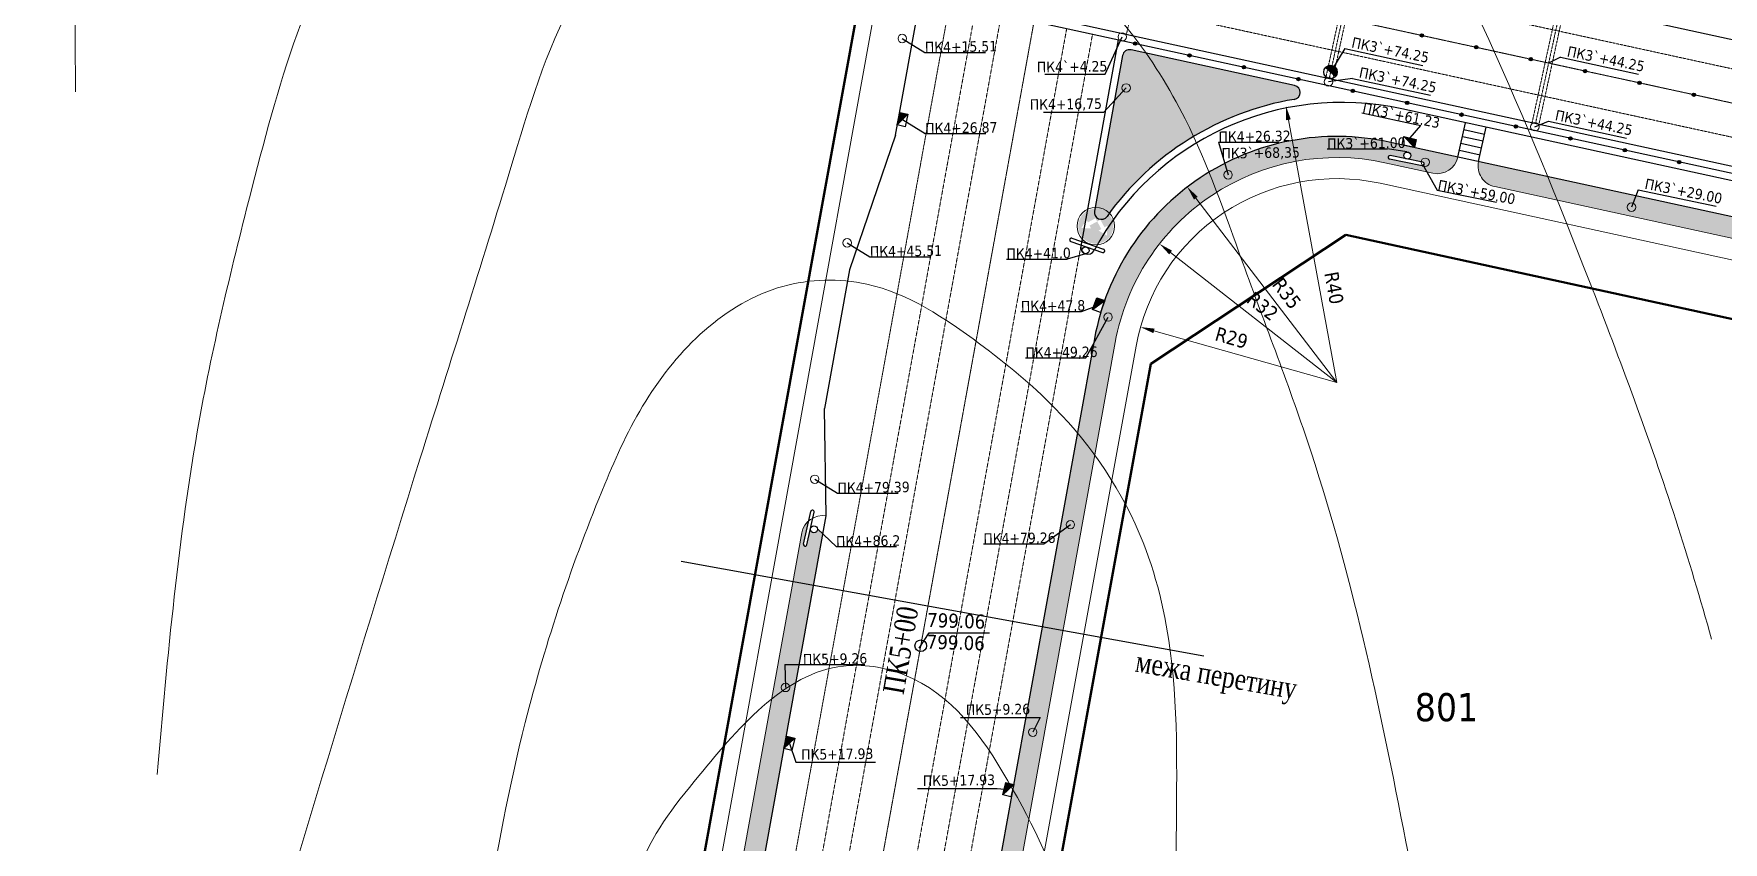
# Model space of a CAD drawing. Header units: millimetres. Extents: x -492806 to 8131902, y -181351 to 2373952.
# Drawn here: x 1377733 to 1617836, y 1024625 to 1139567 of the extents above; entities that cross this region are included whole.
import ezdxf

# ---------------------------------------------------------------- set-up
doc = ezdxf.new("R2010")
doc.units = ezdxf.units.MM
doc.header["$LTSCALE"] = 50
doc.linetypes.add('CENTER2', pattern=[28.575, 19.05, -3.175, 3.175, -3.175])
doc.linetypes.add('DASHED', pattern=[19.05, 12.7, -6.35])
for name, color, linetype in [('1-3 2-х уровн развязка-C-ROAD-TEXT', 1, 'Continuous'), ('rozmiry', 182, 'Continuous'), ('Абсолютные высоты', 50, 'Continuous'), ('перехід', 206, 'Continuous')]:
    doc.layers.add(name, color=color, linetype=linetype)
for name, color, linetype, lineweight in [('cherwona', 7, 'Continuous', 50), ('dorogi', 7, 'Continuous', 30), ('osi', 13, 'Continuous', 15), ('smuga', 142, 'Continuous', 15), ('text', 5, 'Continuous', 15), ('trotuar', 212, 'Continuous', 15), ('дорога', 126, 'Continuous', 25), ('поздовжній профіль', 250, 'Continuous', 15), ('товста', 7, 'Continuous', 70), ('існуючі', 170, 'Continuous', 15)]:
    doc.layers.add(name, color=color, linetype=linetype, lineweight=lineweight)
doc.styles.get("Standard").update_dxf_attribs({"font": 'tahoma.ttf'})
doc.styles.add('СПДС_BOLD', font='times.ttf', dxfattribs={"width": 0.8})
doc.dimstyles.new('S-25$4', dxfattribs={"dimscale": 0, "dimtxt": 2, "dimasz": 2, "dimexe": 1, "dimexo": 2, "dimgap": 1, "dimtad": 3, "dimlfac": 0.001, "dimzin": 9, "dimdsep": 46, "dimtxsty": 'Standard', "dimcen": 2, "dimclrd": 256, "dimclre": 256, "dimclrt": 256, "dimadec": 0, "dimazin": 2, "dimtfac": 1, "dimtmove": 0, "dimatfit": 0, "dimldrblk": 'DOTSMALL', "dimfxl": 1, "dimlwd": -1, "dimlwe": -1, "dimarcsym": 0})
pattern_1 = [(257.7135, (1876324.5, 1073701.8), (1372.714, -2137.114), [476.25, -3115.852]), (212.7135, (1876324.5, 1073701.8), (1372.714, -2137.114), [476.25, -2063.75]), (302.7135, (1876324.5, 1073701.8), (2137.114, 1372.714), [476.25, -2063.75])]

# ---------------------------------------------------------------- blocks, each defined once
blk = doc.blocks.new('4-2-3')
h = blk.add_hatch(color=5)
h.paths.add_polyline_path([(3.55, 3.27), (3.45, 3.27, 0.409993), (0.23, 0, 1), (6.77, 0, 0.409993)])
h.paths.add_polyline_path([(1.47, 0.66), (1.88, 0.25), (3.02, 1.39), (3.5, 0.91), (3.98, 1.39), (5.12, 0.25), (5.53, 0.66), (6, -1.11), (4.23, -0.64), (4.64, -0.23), (3.5, 0.91), (2.36, -0.23), (2.77, -0.64), (1.01, -1.11)], flags=16)
at = {"color": 5}
blk.add_circle((3.5, 0), 3.5, dxfattribs=at)
blk = doc.blocks.new('*D496')
at = {"layer": 'Defpoints', "color": 0, "transparency": 16777216}
for p in [(1555688, 1129311), (1562916, 1089969)]:
    blk.add_point(p, dxfattribs=at)
at = {"layer": 'text', "transparency": 16777216}
blk.add_line((1562916, 1089969), (1556050, 1127342), dxfattribs=at)
blk.add_solid([(1556378, 1127402), (1555722, 1127281), (1555688, 1129311)], dxfattribs=at)
at = {"layer": 'text', "transparency": 16777216, "insert": (1562520, 1103434), "char_height": 2002, "attachment_point": 5, "rotation": 280.41054}
blk.add_mtext('R40', dxfattribs=at)
blk = doc.blocks.new('_DotSmall')
at = {"color": 0, "linetype": 'ByBlock', "const_width": 0.5}
blk.add_lwpolyline([(-0.0625, 0, 1), (0.0625, 0, 1)], format="xyb", close=True, dxfattribs=at)
blk = doc.blocks.new('*D497')
at = {"layer": 'Defpoints', "color": 0, "transparency": 16777216}
for p in [(1541671, 1117784), (1562916, 1089969)]:
    blk.add_point(p, dxfattribs=at)
at = {"layer": 'text', "transparency": 16777216}
blk.add_line((1562916, 1089969), (1542887, 1116193), dxfattribs=at)
blk.add_solid([(1543152, 1116395), (1542621, 1115990), (1541671, 1117784)], dxfattribs=at)
at = {"layer": 'text', "transparency": 16777216, "insert": (1555801, 1102652), "char_height": 2002, "attachment_point": 5, "rotation": 307.37301}
blk.add_mtext('R35', dxfattribs=at)
blk = doc.blocks.new('*D498')
at = {"layer": 'Defpoints', "color": 0, "transparency": 16777216}
for p in [(1537724, 1109700), (1562916, 1089969)]:
    blk.add_point(p, dxfattribs=at)
at = {"layer": 'text', "transparency": 16777216}
blk.add_line((1562916, 1089969), (1539300, 1108466), dxfattribs=at)
blk.add_solid([(1539505, 1108729), (1539094, 1108203), (1537724, 1109700)], dxfattribs=at)
at = {"layer": 'text', "transparency": 16777216, "insert": (1552368, 1100826), "char_height": 2002, "attachment_point": 5, "rotation": 321.93187}
blk.add_mtext('R32', dxfattribs=at)
blk = doc.blocks.new('*D499')
at = {"layer": 'Defpoints', "color": 0, "transparency": 16777216}
for p in [(1535013, 1097869), (1562916, 1089969)]:
    blk.add_point(p, dxfattribs=at)
at = {"layer": 'text', "transparency": 16777216}
blk.add_line((1562916, 1089969), (1536939, 1097323), dxfattribs=at)
blk.add_solid([(1537030, 1097644), (1536849, 1097002), (1535013, 1097869)], dxfattribs=at)
at = {"layer": 'text', "transparency": 16777216, "insert": (1547961, 1096326), "char_height": 2002, "attachment_point": 5, "rotation": 344.193}
blk.add_mtext('R29', dxfattribs=at)
blk = doc.blocks.new('столб')
at = {"layer": 'поздовжній профіль', "color": 160}
for points in [[(-500, 0, 0, 0, 0), (-1000, 0, 350, 0, 0), (-1700, 0, 0, 0, 0)], [(500, 0, 0, 0, 0), (1000, 0, 350, 0, 0), (1700, 0, 0, 0, 0)]]:
    blk.add_lwpolyline(points, format="xyseb", dxfattribs=at)
blk.add_circle((0, 0), 500, dxfattribs=at)

msp = doc.modelspace()

# ---------------------------------------------------------------- hatches: boundary and pattern name
at = {"layer": 'rozmiry'}
h = msp.add_hatch(color=7, dxfattribs=at)
h.dxf.hatch_style = 1
h.paths.add_polyline_path([(1534490.866, 1138119.536), (1534025.457, 1138220.897, 0.0536613895), (1534020.002, 1138170.217, 0.8981430087)])
h.paths.add_polyline_path([(1534025.457, 1138220.897), (1534490.866, 1138119.536, 0.0536613895), (1534496.321, 1138170.217, 0.8981430087)])
h = msp.add_hatch(color=7, dxfattribs=at)
h.dxf.hatch_style = 1
h.paths.add_polyline_path([(1575239.749, 1139274.623), (1574774.34, 1139375.984, 0.0536613895), (1574768.885, 1139325.304, 0.8981430087)])
h.paths.add_polyline_path([(1574774.34, 1139375.984), (1575239.749, 1139274.623, 0.0536613895), (1575245.204, 1139325.304, 0.8981430087)])
h = msp.add_hatch(color=7, dxfattribs=at)
h.dxf.hatch_style = 1
h.paths.add_polyline_path([(1542223.554, 1136435.446), (1541758.145, 1136536.807, 0.0536613895), (1541752.69, 1136486.126, 0.8981430087)])
h.paths.add_polyline_path([(1541758.145, 1136536.807), (1542223.554, 1136435.446, 0.0536613895), (1542229.009, 1136486.126, 0.8981430087)])
h = msp.add_hatch(color=7, dxfattribs=at)
h.dxf.hatch_style = 1
h.paths.add_polyline_path([(1582972.438, 1137590.533), (1582507.028, 1137691.894, 0.0536613895), (1582501.573, 1137641.213, 0.8981430087)])
h.paths.add_polyline_path([(1582507.028, 1137691.894), (1582972.438, 1137590.533, 0.0536613895), (1582977.892, 1137641.213, 0.8981430087)])
h = msp.add_hatch(color=7, dxfattribs=at)
h.dxf.hatch_style = 1
h.paths.add_polyline_path([(1590705.126, 1135906.443), (1590239.717, 1136007.803, 0.0536613895), (1590234.262, 1135957.123, 0.8981430087)])
h.paths.add_polyline_path([(1590239.717, 1136007.803), (1590705.126, 1135906.443, 0.0536613895), (1590710.581, 1135957.123, 0.8981430087)])
h = msp.add_hatch(color=7, dxfattribs=at)
h.dxf.hatch_style = 1
h.paths.add_polyline_path([(1549956.243, 1134751.356), (1549490.833, 1134852.717, 0.0536613895), (1549485.378, 1134802.036, 0.8981430087)])
h.paths.add_polyline_path([(1549490.833, 1134852.717), (1549956.243, 1134751.356, 0.0536613895), (1549961.697, 1134802.036, 0.8981430087)])
h = msp.add_hatch(color=7, dxfattribs=at)
h.dxf.hatch_style = 1
h.paths.add_polyline_path([(1557688.931, 1133067.266), (1557223.522, 1133168.626, 0.0536613895), (1557218.067, 1133117.946, 0.8981430087)])
h.paths.add_polyline_path([(1557223.522, 1133168.626), (1557688.931, 1133067.266, 0.0536613895), (1557694.386, 1133117.946, 0.8981430087)])
h = msp.add_hatch(color=7, dxfattribs=at)
h.dxf.hatch_style = 1
h.paths.add_polyline_path([(1598437.814, 1134222.352), (1597972.405, 1134323.713, 0.0536613895), (1597966.95, 1134273.033, 0.8981430087)])
h.paths.add_polyline_path([(1597972.405, 1134323.713), (1598437.814, 1134222.352, 0.0536613895), (1598443.269, 1134273.033, 0.8981430087)])
h = msp.add_hatch(color=7, dxfattribs=at)
h.dxf.hatch_style = 1
h.paths.add_polyline_path([(1565421.619, 1131383.175), (1564956.21, 1131484.536, 0.0536613895), (1564950.755, 1131433.856, 0.8981430087)])
h.paths.add_polyline_path([(1564956.21, 1131484.536), (1565421.619, 1131383.175, 0.0536613895), (1565427.074, 1131433.856, 0.8981430087)])
h = msp.add_hatch(color=7, dxfattribs=at)
h.dxf.hatch_style = 1
h.paths.add_polyline_path([(1606170.502, 1132538.262), (1605705.093, 1132639.623, 0.0536613895), (1605699.638, 1132588.942, 0.8981430087)])
h.paths.add_polyline_path([(1605705.093, 1132639.623), (1606170.502, 1132538.262, 0.0536613895), (1606175.957, 1132588.942, 0.8981430087)])
h = msp.add_hatch(color=7, dxfattribs=at)
h.dxf.hatch_style = 1
h.paths.add_polyline_path([(1613903.191, 1130854.172), (1613437.781, 1130955.533, 0.0536613895), (1613432.327, 1130904.852, 0.8981430087)])
h.paths.add_polyline_path([(1613437.781, 1130955.533), (1613903.191, 1130854.172, 0.0536613895), (1613908.646, 1130904.852, 0.8981430087)])
h = msp.add_hatch(color=7, dxfattribs=at)
h.dxf.hatch_style = 1
h.paths.add_polyline_path([(1573154.308, 1129699.085), (1572688.898, 1129800.446, 0.0536613895), (1572683.443, 1129749.765, 0.8981430087)])
h.paths.add_polyline_path([(1572688.898, 1129800.446), (1573154.308, 1129699.085, 0.0536613895), (1573159.762, 1129749.765, 0.8981430087)])
h = msp.add_hatch(color=7, dxfattribs=at)
h.dxf.hatch_style = 1
h.paths.add_polyline_path([(1580886.996, 1128014.995), (1580421.586, 1128116.355, 0.0536613895), (1580416.132, 1128065.675, 0.8981430087)])
h.paths.add_polyline_path([(1580421.586, 1128116.355), (1580886.996, 1128014.995, 0.0536613895), (1580892.451, 1128065.675, 0.8981430087)])
h = msp.add_hatch(color=7, dxfattribs=at)
h.dxf.hatch_style = 1
h.paths.add_polyline_path([(1588619.684, 1126330.904), (1588154.275, 1126432.265, 0.0536613895), (1588148.82, 1126381.585, 0.8981430087)])
h.paths.add_polyline_path([(1588154.275, 1126432.265), (1588619.684, 1126330.904, 0.0536613895), (1588625.139, 1126381.585, 0.8981430087)])
h = msp.add_hatch(color=7, dxfattribs=at)
h.dxf.hatch_style = 1
h.paths.add_polyline_path([(1596352.372, 1124646.814), (1595886.963, 1124748.175, 0.0536613895), (1595881.508, 1124697.495, 0.8981430087)])
h.paths.add_polyline_path([(1595886.963, 1124748.175), (1596352.372, 1124646.814, 0.0536613895), (1596357.827, 1124697.495, 0.8981430087)])
h = msp.add_hatch(color=7, dxfattribs=at)
h.dxf.hatch_style = 1
h.paths.add_polyline_path([(1604085.061, 1122962.724), (1603619.651, 1123064.085, 0.0536613895), (1603614.197, 1123013.404, 0.8981430087)])
h.paths.add_polyline_path([(1603619.651, 1123064.085), (1604085.061, 1122962.724, 0.0536613895), (1604090.516, 1123013.404, 0.8981430087)])
h = msp.add_hatch(color=7, dxfattribs=at)
h.dxf.hatch_style = 1
h.paths.add_polyline_path([(1611817.749, 1121278.634), (1611352.34, 1121379.994, 0.0536613895), (1611346.885, 1121329.314, 0.8981430087)])
h.paths.add_polyline_path([(1611352.34, 1121379.994), (1611817.749, 1121278.634, 0.0536613895), (1611823.204, 1121329.314, 0.8981430087)])
at = {"layer": 'дорога'}
h = msp.add_hatch(dxfattribs=at)
h.set_pattern_fill('GRASS', scale=100)
h.set_pattern_definition(pattern_1)
h.paths.add_polyline_path([(1516985.459, 1032851.208), (1517034.002, 1032839.594), (1516824.592, 1031964.296), (1504494.865, 963986.467), (1504522.755, 963980.49), (1504334.164, 963100.471), (1492002.189, 895110.252), (1492030.079, 895104.275), (1491841.488, 894224.256), (1484331.691, 852820.283), (1487283.529, 852284.883), (1524006.985, 1054753.329), (1521055.147, 1055288.73)])
h.paths.add_polyline_path([(1448909.637, 859245.088), (1451861.475, 858709.688), (1459217.355, 899265.067), (1459189.465, 899271.044), (1459378.056, 900151.063), (1471710.031, 968141.282), (1471682.141, 968147.259), (1471870.732, 969027.278), (1484369.568, 1037937.454), (1484321.025, 1037949.068), (1484530.435, 1038824.366), (1488584.931, 1061178.134), (1485633.093, 1061713.534)])
h.paths.add_polyline_path([(1568041.25, 1314338.51), (1568079.428, 1314329.856), (1567880.478, 1313452.121), (1566787.97, 1307428.77), (1569739.808, 1306893.37), (1594363.712, 1442653.02), (1591411.931, 1443188.735), (1580533.925, 1383214.725), (1580572.104, 1383206.072), (1580373.154, 1382328.337)])
h.paths.add_polyline_path([(1531365.917, 1313853.575), (1534317.754, 1313318.175), (1535544.509, 1320081.673), (1535666.495, 1320973.367), (1535705.281, 1320968.061), (1548103.418, 1389323.057), (1548225.405, 1390214.752), (1548264.19, 1390209.446), (1558942.343, 1449081.597), (1555990.562, 1449617.312)])
h = msp.add_hatch(dxfattribs=at)
h.set_pattern_fill('GRASS', scale=100)
h.set_pattern_definition(pattern_1)
h.paths.add_polyline_path([(1768822.082, 1074803.608), (1861916.417, 1054528.736), (1862980.418, 1059414.215), (1765000.604, 1080753.087, 0.4142135624)])
h.paths.add_polyline_path([(1856612.805, 1064440.278, 0.1195749808), (1858733.339, 1063409.503), (1863618.818, 1062345.502), (1864682.819, 1067230.98), (1857764.283, 1068737.758)])
h.paths.add_polyline_path([(1855237.68, 1066243.274), (1856010.913, 1066291.333, -0.3656585677), (1855709.223, 1066861.504, -1.0239606559), (1856680.735, 1066625.699), (1857275.187, 1068844.277), (1856349.411, 1069045.901), (1855469.211, 1069233.647), (1855470.016, 1069237.423), (1854911.862, 1069358.982, 0.1606788224)], flags=17)
h.paths.add_polyline_path([(1772152.024, 1113583.03), (1870130.488, 1092244.561), (1871194.489, 1097130.039), (1778101.5, 1117404.514, 0.4142135624)])
h.paths.add_polyline_path([(1573611.324, 1155798.191), (1583163.618, 1153717.811), (1583164.456, 1153721.58), (1584043.012, 1153526.289), (1586859.336, 1152912.927, 0.4142135624), (1584566.449, 1156482.614), (1574249.724, 1158729.478, -0.1057350931), (1562056.67, 1164249.718), (1557350.659, 1164249.718, 0.1332222994)])
h.paths.add_polyline_path([(1519443.517, 1223436.946, 0.175804603), (1499030.469, 1244651.487, -0.7443721432), (1499346.257, 1246541.188, 0.1706985759), (1526051.065, 1259891.181, -0.7414156465), (1527753.56, 1259017.238), (1521341.327, 1223664.499, -0.7383723428)])
h.paths.add_polyline_path([(1526686.292, 1288053.269, 0.4142135624), (1529102.729, 1284566.031), (1534317.754, 1313318.175), (1531365.917, 1313853.575)])
h = msp.add_hatch(dxfattribs=at)
h.set_pattern_fill('GRASS', scale=100)
h.set_pattern_definition(pattern_1)
h.paths.add_polyline_path([(1529918.409, 1101636.458), (1529937.772, 1101629.392), (1529629.253, 1100783.924, 0.0336895306), (1528478.384, 1096215.468), (1521055.147, 1055288.73), (1524006.985, 1054753.329), (1531430.222, 1095680.068, -0.4245058814), (1569726.097, 1121236.194), (1576565.768, 1119746.593, 0.4142135624), (1580135.455, 1122039.48), (1573951.875, 1123386.192), (1573951.037, 1123382.424), (1573072.48, 1123577.714), (1570364.498, 1124167.481, 0.3779389856)])
h.paths.add_polyline_path([(1570146.304, 1123189.441), (1573010.272, 1122750.169, -0.4331737793), (1573424.03, 1122149.394, -0.4103578806), (1572835.531, 1121765.887), (1575162.593, 1121291.117, -1), (1575062.641, 1120801.209), (1570408.517, 1121750.749, -0.9999992627), (1570508.468, 1122240.657), (1572835.531, 1121765.887, -0.4180797847), (1572446.934, 1122362.195, -0.3955041802), (1573010.272, 1122750.169)], flags=16)
h.paths.add_polyline_path([(1528468.129, 1114369.598, 0.8010882788), (1530266.299, 1113610.581, -0.1989598997), (1556882.354, 1130245.708, 0.8258997952), (1556930.101, 1132209.089), (1533674.375, 1137273.917, 0.4245058814), (1532477.629, 1136475.288)])
h.paths.add_polyline_path([(1536692.029, 1159710.652, 0.4039956073), (1537463.174, 1158555.09), (1558049.433, 1154071.64, 0.8259000647), (1558822.486, 1155877.058, -0.1808223056), (1542176.647, 1179276.232, 0.8010882788), (1540226.452, 1179197.089)])
h.paths.add_polyline_path([(1485633.093, 1061713.534), (1488584.931, 1061178.134), (1489898.869, 1068422.305), (1489108.659, 1069175.74, -1.1799663559), (1488123.602, 1069228.368), (1487609.687, 1066909.636, -0.999999129), (1487121.533, 1067017.828), (1487853.101, 1070318.588, 0.1691003517), (1486882.361, 1068601.156)])
h = msp.add_hatch(dxfattribs=at)
h.set_pattern_fill('GRASS', scale=100)
h.set_pattern_definition(pattern_1)
h.paths.add_polyline_path([(1733321.957, 1121015.058), (1785377.889, 1102515.108), (1798742.484, 1099604.466), (1799622.684, 1099416.719), (1799621.878, 1099412.945), (1860128.127, 1086235.437), (1860995.912, 1086050.339), (1860995.118, 1086046.617), (1868428.09, 1084427.808), (1869492.089, 1089313.281), (1771327.062, 1110692.393), (1734146.781, 1123905.744), (1596725.943, 1153754.491, -0.9926345511), (1596623.16, 1153265.184), (1594295.339, 1153736.219, -0.4185509941), (1594684.722, 1153139.752, -1), (1593707.626, 1153352.552, -0.409889369), (1594295.339, 1153736.219), (1591967.518, 1154207.255, -0.3892743002), (1591768.717, 1154480.668, 0.2641541413), (1589790.623, 1152274.526), (1661385.471, 1136681.994), (1662265.671, 1136494.248), (1662264.866, 1136490.472)])
h = msp.add_hatch(dxfattribs=at)
h.set_pattern_fill('GRASS', scale=100)
h.set_pattern_definition(pattern_1)
h.paths.add_polyline_path([(1583066.743, 1121401.079), (1627133.487, 1111803.851), (1630166.193, 1111803.851), (1631246.926, 1110907.991), (1648672.113, 1107112.986), (1648933.339, 1108288.164), (1650425.28, 1106731.167), (1726598.076, 1090141.611), (1781631.621, 1085318.573), (1782002.968, 1085237.698), (1781931.765, 1084910.761, -0.3774796238), (1778738.567, 1082560.616), (1726146.1, 1087169.723), (1585359.629, 1117831.391, -0.4142135624)])
at = {"layer": 'перехід'}
h = msp.add_hatch(color=7, dxfattribs=at)
h.dxf.hatch_style = 1
h.paths.add_polyline_path([(1561330.594, 1134785.24), (1562726.865, 1133469.415, 1)])
at = {"layer": 'товста', "lineweight": 30}
h = msp.add_hatch(color=255, dxfattribs=at)
h.dxf.hatch_style = 1
h.paths.add_polyline_path([(1500423.065, 1126605.395), (1500800.248, 1128365.433), (1501973.607, 1128113.978)])
h = msp.add_hatch(color=255, dxfattribs=at)
h.dxf.hatch_style = 1
h.paths.add_polyline_path([(1572454.311, 1124944.413), (1574211.424, 1124553.832), (1573951.037, 1123382.424)])
h = msp.add_hatch(color=255, dxfattribs=at)
h.dxf.hatch_style = 1
h.paths.add_polyline_path([(1528193.444, 1100349.814), (1528810.481, 1102040.75), (1529937.772, 1101629.392)])
h = msp.add_hatch(color=255, dxfattribs=at)
h.dxf.hatch_style = 1
h.paths.add_polyline_path([(1484321.025, 1037949.068), (1484739.844, 1039699.665), (1485906.909, 1039420.452)])
h = msp.add_hatch(color=255, dxfattribs=at)
h.dxf.hatch_style = 1
h.paths.add_polyline_path([(1515448.118, 1031368.21), (1515866.937, 1033118.807), (1517034.002, 1032839.594)])

# ---------------------------------------------------------------- linework, layer by layer
for p, q in [((1580135.455, 1122039.48), (1581199.154, 1126923.569)), ((1583066.743, 1121401.079), (1584130.441, 1126285.169)), ((1580561.056, 1123993.671), (1583492.343, 1123355.271)), ((1580773.856, 1124970.767), (1583705.143, 1124332.366)), ((1580986.656, 1125947.863), (1583917.943, 1125309.462)), ((1580348.256, 1123016.575), (1583279.543, 1122378.175))]:
    msp.add_line(p, q)
at = {"color": 5}
msp.add_line((1503579.099, 1052223.911), (1504975.927, 1054411.877), dxfattribs=at)
at = {"layer": 'cherwona', "color": 1}
for p, q in [((1443497.935, 860226.655), (1495234.012, 1145464.6)), ((1536470.681, 1092651.716), (1564192.731, 1110977.301)), ((1869940.473, 1044388.972), (1564192.731, 1110977.301)), ((1492695.231, 851303.315), (1536470.681, 1092651.716))]:
    msp.add_line(p, q, dxfattribs=at)
at = {"layer": 'dorogi'}
for p, q in [((1731511.073, 1114246.815), (1450491.872, 1175449.554)), ((1728530.085, 1095860.034), (1445967.706, 1157398.859)), ((1727765.79, 1097049.929), (1446180.506, 1158375.955)), ((1500185.273, 1125134.62), (1503754.609, 1144813.538)), ((1531863.338, 1138691.782), (1526549.118, 1109392.746)), ((1532477.629, 1136475.288), (1528468.129, 1114369.598)), ((1556930.101, 1132209.089), (1533674.375, 1137273.917)), ((1727340.19, 1095095.738), (1572161.516, 1128891.862)), ((1500185.273, 1125134.62), (1493664.099, 1105991.102)), ((1726598.076, 1090141.611), (1570364.498, 1124167.481)), ((1493664.099, 1105991.102), (1490094.763, 1086312.183)), ((1528478.384, 1096215.468), (1484331.691, 852820.283)), ((1490369.599, 1071017.593), (1490094.763, 1086312.183)), ((1451861.475, 858709.688), (1490369.599, 1071017.593))]:
    msp.add_line(p, q, dxfattribs=at)
for centre, radius, start, end in [((1533461.575, 1136296.822), 1000, 77.71349956, 169.71953215), ((1556717.301, 1131231.993), 1000, 279.50028886, 77.71349956), ((1563649.509, 1089808.033), 40000, 77.71349956, 151.74977829), ((1563649.509, 1089808.033), 41000, 99.50028886, 144.51076686), ((1562916.492, 1089969.131), 35000, 77.71349956, 169.71953215), ((1529452.075, 1114191.131), 1000, 169.71953215, 324.51076686), ((1527533.064, 1109214.279), 1000, 169.71953215, 331.74977829)]:
    msp.add_arc(centre, radius, start, end, dxfattribs=at)
at = {"layer": 'osi', "linetype": 'CENTER2', "ltscale": 0.02}
for p, q in [((1468096.583, 855764.985), (1575177.137, 1446135.166)), ((1876324.478, 1073701.844), (1448807.924, 1166810.016))]:
    msp.add_line(p, q, dxfattribs=at)
at = {"layer": 'rozmiry'}
for centre in [(1534258.161, 1138170.217), (1575007.045, 1139325.304), (1541990.85, 1136486.126), (1582739.733, 1137641.213), (1590472.421, 1135957.123), (1549723.538, 1134802.036), (1557456.226, 1133117.946), (1598205.109, 1134273.033), (1565188.915, 1131433.856), (1605937.798, 1132588.942), (1613670.486, 1130904.852), (1572921.603, 1129749.765), (1580654.291, 1128065.675), (1588386.979, 1126381.585), (1596119.668, 1124697.495), (1603852.356, 1123013.404), (1611585.044, 1121329.314)]:
    msp.add_circle(centre, 238.16, dxfattribs=at)
at = {"layer": 'smuga', "linetype": 'DASHED', "ltscale": 0.01}
for p, q in [((1877335.279, 1078343.048), (1449818.725, 1171451.22)), ((1447797.124, 1162168.811), (1875313.677, 1069060.639)), ((1533019.01, 1139463.531), (1536764.293, 1156660.416)), ((1561354.786, 1133292.326), (1565100.069, 1150489.211)), ((1561843.334, 1133185.926), (1565588.617, 1150382.811)), ((1562331.882, 1133079.526), (1566077.165, 1150276.411)), ((1459733.042, 857281.953), (1511576.168, 1143110.093)), ((1590667.659, 1126908.32), (1594412.942, 1144105.205)), ((1591156.206, 1126801.92), (1594901.49, 1143998.805)), ((1591644.754, 1126695.52), (1595390.037, 1143892.405)), ((1463422.84, 856612.703), (1515242.524, 1142311.603)), ((1472770.326, 854917.268), (1524530.626, 1140288.762)), ((1476460.123, 854248.018), (1528196.982, 1139490.272)), ((1480149.921, 853578.767), (1531863.338, 1138691.782))]:
    msp.add_line(p, q, dxfattribs=at)
at = {"layer": 'smuga', "linetype": 'DASHED', "ltscale": 0.007}
msp.add_line((1456043.245, 857951.204), (1507909.812, 1143908.583), dxfattribs=at)
at = {"layer": 'trotuar'}
for p, q in [((1445957.799, 859780.488), (1497831.079, 1146103.615)), ((1576565.768, 1119746.593), (1569726.097, 1121236.194)), ((1725694.124, 1084197.834), (1569087.697, 1118304.907)), ((1726146.1, 1087169.723), (1585359.629, 1117831.391)), ((1487283.529, 852284.883), (1531430.222, 1095680.068)), ((1490235.366, 851749.482), (1534382.06, 1095144.668)), ((1448909.637, 859245.088), (1486882.361, 1068601.156))]:
    msp.add_line(p, q, dxfattribs=at)
for centre, radius, start, end in [((1562916.492, 1089969.131), 32000, 77.71349956, 169.71953215), ((1577204.168, 1122677.88), 3000, 257.71349956, 347.71349956), ((1585998.03, 1120762.679), 3000, 167.71349956, 257.71349956), ((1562916.492, 1089969.131), 29000, 77.71349956, 169.71953215), ((1489834.199, 1068065.756), 3000, 79.71953215, 169.71953215)]:
    msp.add_arc(centre, radius, start, end, dxfattribs=at)
at = {"layer": 'Абсолютные высоты'}
msp.add_circle((1503789.942, 1052554.172), 828.566, dxfattribs=at)
at = {"layer": 'дорога'}
for p, q in [((1501156.362, 1138899.601), (1504393.066, 1136919.923)), ((1530003.52, 1133803.877), (1532432.316, 1139119.283)), ((1564080.209, 1137488.872), (1562028.73, 1134127.328)), ((1594714.33, 1136220.008), (1593028.848, 1135400.363)), ((1529831.529, 1128429.838), (1532989.488, 1131859.936)), ((1565147.6, 1133225.798), (1561745.188, 1132735.278)), ((1501198.336, 1127359.687), (1504435.04, 1125380.008)), ((1573332.868, 1124749.123), (1574875.384, 1126511.453)), ((1591058.06, 1126351.272), (1593006.481, 1127150.919)), ((1546108.738, 1124166.763), (1547465.201, 1119504.821)), ((1572855.952, 1122779.524), (1570146.304, 1123189.441)), ((1575062.641, 1120801.209), (1570408.517, 1121750.749)), ((1575162.593, 1121291.117), (1570508.469, 1122240.657)), ((1580135.455, 1122039.48), (1580135.455, 1122039.48)), ((1583066.743, 1121401.079), (1583066.743, 1121401.079)), ((1575112.617, 1121046.163), (1577169.79, 1117345.844)), ((1605750.515, 1117384.191), (1604802.421, 1114914.301)), ((1493336.157, 1109838.171), (1496572.86, 1107858.492)), ((1525117.635, 1110011.799), (1529612.149, 1108474.97)), ((1525279.406, 1110484.906), (1529773.92, 1108948.077)), ((1527203.12, 1108270.278), (1524578.162, 1107539.273)), ((1526629.357, 1100080.397), (1529065.608, 1100989.603)), ((1527269.796, 1093472.634), (1530416.992, 1099293.722)), ((1488726.405, 1076232.108), (1491963.109, 1074252.429)), ((1487121.533, 1067017.829), (1488149.363, 1071655.292)), ((1487609.687, 1066909.636), (1488637.517, 1071547.099)), ((1489108.659, 1069175.74), (1491759.227, 1066648.523)), ((1521292.404, 1067041.571), (1525062.988, 1069775.344)), ((1484493.994, 1049888.762), (1484566.136, 1046631.128)), ((1520754.824, 1042370.021), (1519708.984, 1040256.966)), ((1485113.967, 1038684.76), (1486019.674, 1036012.933)), ((1514640.26, 1032282.744), (1516241.06, 1032103.902))]:
    msp.add_line(p, q, dxfattribs=at)
for centre in [(1572935.482, 1122255.795), (1527203.12, 1108770.278), (1488611.756, 1069120.175)]:
    msp.add_circle(centre, 500, dxfattribs=at)
for centre, start, end in [((1570458.493, 1121995.703), 78.4687015, 258.4687015), ((1575112.617, 1121046.163), 258.4687015, 78.4687015), ((1525198.521, 1110248.353), 71.12267531, 251.12267531), ((1529693.035, 1108711.524), 251.12267531, 71.12267531), ((1488393.44, 1071601.195), 347.50318901, 167.50318901), ((1487365.61, 1066963.732), 167.50318901, 347.50318901)]:
    msp.add_arc(centre, 250, start, end, dxfattribs=at)
at = {"layer": 'перехід'}
for p, q in [((1504393.066, 1136919.923), (1512986.032, 1136919.923)), ((1564080.209, 1137488.872), (1575149.6, 1135078.087)), ((1594714.33, 1136220.008), (1605783.72, 1133809.222)), ((1521410.554, 1133803.877), (1530003.52, 1133803.877)), ((1562726.865, 1133469.415), (1561330.594, 1134785.24)), ((1565147.6, 1133225.798), (1576216.99, 1130815.012)), ((1521238.563, 1128429.838), (1529831.529, 1128429.838)), ((1566479.233, 1128340.038), (1574875.384, 1126511.453)), ((1593006.481, 1127150.919), (1604075.871, 1124740.133)), ((1504435.04, 1125380.008), (1513028.006, 1125380.008)), ((1546108.738, 1124166.763), (1554701.704, 1124166.763)), ((1561553.338, 1123189.441), (1570146.304, 1123189.441)), ((1577169.79, 1117345.844), (1585592.056, 1115641.583)), ((1605750.515, 1117384.191), (1616833.986, 1115038.995)), ((1496572.86, 1107858.492), (1505165.827, 1107858.492)), ((1515985.196, 1107539.273), (1524578.162, 1107539.273)), ((1518036.391, 1100080.397), (1526629.357, 1100080.397)), ((1518676.83, 1093472.634), (1527269.796, 1093472.634)), ((1491963.109, 1074252.429), (1500556.075, 1074252.429)), ((1491759.227, 1066648.523), (1500352.193, 1066648.523)), ((1512699.438, 1067041.571), (1521292.404, 1067041.571)), ((1469737.397, 1064596.675), (1544031.624, 1051121.287)), ((1504975.927, 1054411.877), (1513568.893, 1054411.877)), ((1484493.994, 1049888.762), (1495822.863, 1049888.762)), ((1509425.954, 1042370.021), (1520754.824, 1042370.021)), ((1486019.674, 1036012.933), (1497348.544, 1036012.933)), ((1503311.391, 1032282.744), (1514640.26, 1032282.744))]:
    msp.add_line(p, q, dxfattribs=at)
msp.add_circle((1562028.73, 1134127.328), 959.292, dxfattribs=at)
at = {"layer": 'товста', "lineweight": 30}
for p, q in [((1500423.065, 1126605.395), (1500800.248, 1128365.433)), ((1500423.065, 1126605.395), (1501973.607, 1128113.978)), ((1501596.424, 1126353.94), (1500423.065, 1126605.395)), ((1500800.248, 1128365.433), (1501973.607, 1128113.978)), ((1501973.607, 1128113.978), (1501596.424, 1126353.94)), ((1572193.924, 1123773.005), (1572454.311, 1124944.413)), ((1573951.037, 1123382.424), (1572193.924, 1123773.005)), ((1572454.311, 1124944.413), (1574211.424, 1124553.832)), ((1572454.311, 1124944.413), (1573951.037, 1123382.424)), ((1574211.424, 1124553.832), (1573951.037, 1123382.424)), ((1528193.444, 1100349.814), (1528810.481, 1102040.75)), ((1528193.444, 1100349.814), (1529937.772, 1101629.392)), ((1529320.735, 1099938.456), (1528193.444, 1100349.814)), ((1528810.481, 1102040.75), (1529937.772, 1101629.392)), ((1529937.772, 1101629.392), (1529320.735, 1099938.456)), ((1484321.025, 1037949.068), (1484739.844, 1039699.665)), ((1484739.844, 1039699.665), (1485906.909, 1039420.452)), ((1484321.025, 1037949.068), (1485906.909, 1039420.452)), ((1485488.09, 1037669.855), (1484321.025, 1037949.068)), ((1485906.909, 1039420.452), (1485488.09, 1037669.855)), ((1515448.118, 1031368.21), (1515866.937, 1033118.807)), ((1515448.118, 1031368.21), (1517034.002, 1032839.594)), ((1515866.937, 1033118.807), (1517034.002, 1032839.594)), ((1517034.002, 1032839.594), (1516615.183, 1031088.997)), ((1516615.183, 1031088.997), (1515448.118, 1031368.21))]:
    msp.add_line(p, q, dxfattribs=at)
at = {"layer": 'існуючі'}
for points, knots in [([(1568752.299, 1470212.512), (1572409.746, 1468437.87), (1588168.85, 1460203.984), (1614186.953, 1442839.29), (1656128.181, 1416770.344), (1696688.541, 1381914.799), (1739272.813, 1343427.955), (1776122.005, 1298868.27), (1808284.111, 1251794.553), (1833166.655, 1195758.152), (1849690.408, 1140220.762), (1859986.076, 1087932.126), (1864298.107, 1056838.046), (1865772.259, 1044734.777)], [190640.4600348704, 190640.4600348704, 190640.4600348704, 190640.4600348704, 202813.4746837242, 243858.5088070165, 284446.7899957306, 350779.8979373142, 403861.581201905, 456434.0256936934, 523878.8368295885, 574158.0609012829, 639711.5440129042, 697304.4157485121, 733876.7611902846, 733876.7611902846, 733876.7611902846, 733876.7611902846]), ([(1789347.278, 1047412.636), (1786005.757, 1063303.005), (1775860.951, 1104922.718), (1755292.323, 1170434.354), (1726801.235, 1236270.375), (1697101.967, 1278676.872), (1675849.48, 1317270.96), (1647162.566, 1347606.535), (1618797.328, 1377796.414), (1589608.613, 1393569.142), (1562890.035, 1411422.825), (1525467.657, 1426846.965), (1487219.543, 1433780.898), (1451730.839, 1432692.345), (1413461.343, 1412038.655), (1391746.3, 1386767.935), (1377732.658, 1370459.664)], [208907.898191004, 208907.898191004, 208907.898191004, 208907.898191004, 257605.863130704, 337296.6512993614, 414888.6980925751, 471411.6016886402, 492312.2011282048, 546691.9263832961, 596027.8451533406, 615040.3045966051, 645805.468598217, 692413.3325741671, 735125.5059761151, 761895.8793706339, 797154.4097490128, 861311.6224911874, 861311.6224911874, 861311.6224911874, 861311.6224911874]), ([(1379052.018, 1261646.673), (1382869.942, 1274092.73), (1389347.626, 1295209.344), (1403408.416, 1320842.98), (1417643.471, 1340963), (1439603.614, 1352504.797), (1463449.434, 1357573.68), (1486270.559, 1359891.55), (1508282.615, 1356152.893), (1530300.604, 1348968.236), (1555650.87, 1336800.86), (1582146.73, 1315676.101), (1606497.202, 1289623.996), (1632974.414, 1256775.253), (1657847.842, 1220974.231), (1679520.136, 1180467.733), (1694621.823, 1140577.532), (1706561.082, 1106676.465), (1715226.149, 1075724.121), (1719003.373, 1058600.673), (1720762.67, 1049815.775)], [0, 0, 0, 0, 38900.8664636247, 66001.1889897012, 87669.3421301837, 111587.2495440326, 138101.9835658548, 160776.267455786, 179836.5263671841, 204572.7900400612, 230137.1182260716, 263737.1415018499, 305480.3987434738, 336953.7017450631, 390265.8027063977, 436029.4128409923, 474341.5859841284, 518100.6318120104, 543830.9936237611, 570703.3366454956, 570703.3366454956, 570703.3366454956, 570703.3366454956]), ([(1383644.942, 1131307.268), (1383601.261, 1147585.534), (1383536.7, 1171645.445), (1389588.541, 1204568.493), (1397889.016, 1233665.429), (1418406.723, 1260018.422), (1444114.625, 1276671.152), (1468561.548, 1286009.223), (1492923.62, 1286324.029), (1518416.879, 1279125.551), (1544219.381, 1267186.243), (1572925.25, 1245343.874), (1598950.202, 1216490.465), (1617937.253, 1184003.156), (1634631.161, 1154652.194), (1643756.763, 1129766.761), (1656478.348, 1099366.585), (1662217.196, 1074738.459), (1667108.226, 1055556.982), (1668090.156, 1051661.37)], [0, 0, 0, 0, 48664.7038586514, 71928.3257654335, 100306.9158663551, 138672.220710195, 168807.9515667209, 191459.2970164297, 216286.3433810927, 240286.651536812, 270494.554047614, 301016.6757965524, 347917.8145101856, 385933.1486807523, 413734.8585784502, 449048.8708064823, 465247.8123479335, 512539.3488771773, 524589.1920917038, 524589.1920917038, 524589.1920917038, 524589.1920917038]), ([(1616183.854, 1053480.118), (1614603.356, 1059169.555), (1609478.439, 1076330.144), (1594539.704, 1116347.797), (1577381.604, 1156932.241), (1557104.23, 1188203.139), (1546121.323, 1203387.442), (1534871.124, 1215686.767), (1521290.392, 1226522.815), (1507165.489, 1231596.825), (1491356.395, 1231528.073), (1477726.213, 1223479.698), (1456677.966, 1209261.688), (1438723.693, 1188019.869), (1425254.623, 1162275.858), (1414941.041, 1141265.579), (1407864.21, 1114597.282), (1399251.612, 1079289.457), (1396758.559, 1051105.441), (1395269.085, 1034266.899)], [255458.6088687318, 255458.6088687318, 255458.6088687318, 255458.6088687318, 273173.2985770734, 309203.443001825, 383619.9320633245, 404514.4679595127, 420899.686962695, 439797.0308562027, 454367.1085381413, 472645.5175214431, 483645.8070494081, 500647.1894965682, 518680.9137443865, 560290.1586449647, 581780.1662991375, 605993.7587508378, 630216.7895284247, 664316.2476046523, 714925.4246808675, 714925.4246808675, 714925.4246808675, 714925.4246808675]), ([(1405008.233, 988243.571), (1414098.193, 1018609.324), (1427327.888, 1062804.2), (1443972.496, 1114953.519), (1452154.46, 1142906.662), (1464945.664, 1159854.097), (1485286.808, 1165144.345), (1504998.41, 1159909.764), (1527053.395, 1149518.899), (1541564.924, 1130013.219), (1550104.849, 1104928.834), (1563452.224, 1070865.369), (1571352.085, 1032643.915), (1576671.645, 1003805.557), (1578266.924, 994256.405)], [0, 0, 0, 0, 95089.5132630948, 138395.0236995556, 164213.2035184012, 182463.6039756436, 198861.6807338766, 223814.3994676012, 242216.5357672931, 271238.4510917201, 293206.0183896755, 321890.7565301505, 380776.4993320398, 409831.0367153964, 409831.0367153964, 409831.0367153964, 409831.0367153964]), ([(1421187.78, 904856.311), (1427131.56, 931739.934), (1437159.65, 977096.829), (1444413.366, 1035125.797), (1455747.111, 1068772.539), (1465769.446, 1091209.274), (1479124.586, 1104515.086), (1498584.387, 1104975.239), (1511267.885, 1096439.188), (1525451.474, 1084967.741), (1535973.562, 1069300.497), (1540795.953, 1046566.804), (1539664.946, 1022987.166), (1540872.017, 998965.225), (1538341.437, 980455.015), (1546588.586, 953821.066), (1548573.509, 932800.54), (1551139.016, 915476.629)], [0, 0, 0, 0, 82574.5499215359, 139316.236733507, 175036.8700558058, 188202.3808811148, 213610.048285032, 225552.4766276774, 243676.2807164765, 257707.4771096378, 280602.1456018498, 298334.0624937715, 326576.7714626776, 351047.7287348989, 370735.6948383365, 381389.4935339931, 433921.4134592154, 433921.4134592154, 433921.4134592154, 433921.4134592154]), ([(1516894.105, 846929.564), (1517178.725, 862969.192), (1517657.797, 894371.819), (1516021.856, 929807.339), (1517250.631, 961230.287), (1523270.939, 984259.811), (1526997.176, 1011964.715), (1517425.243, 1032224.197), (1507293.703, 1047576.786), (1487343.58, 1051988.328), (1474158.374, 1036622.039), (1463151.007, 1022763.248), (1461189.251, 997800.962), (1460203.486, 975764.446), (1458206.286, 946232.059), (1442208.951, 909036.658), (1417174.805, 856233.026), (1402398.519, 810177.237), (1395583.249, 788934.914)], [107451.8170506337, 107451.8170506337, 107451.8170506337, 107451.8170506337, 155562.8933908155, 201649.6010898718, 213901.2023523024, 249596.3549821454, 273555.0977521276, 294823.4548663185, 315940.6185634014, 325243.8653146565, 351747.7573053517, 367683.3587431333, 378154.9462540259, 424986.1797290812, 435077.3561046177, 466531.6033289675, 544531.4258472201, 611305.5473602017, 611305.5473602017, 611305.5473602017, 611305.5473602017])]:
    msp.add_open_spline(points, degree=3, knots=knots, dxfattribs=at)

# ---------------------------------------------------------------- block references
at = {"color": 0, "yscale": 1.200000000244472, "zscale": 1.200000000244472}
for p, xscale, rotation in [((1501156.362, 1138899.601), 1.200000000244472, 258.7447685416743), ((1532432.316, 1139119.283), -1.200000000244472, 347.7180698640211), ((1532989.488, 1131859.936), -1.200000000244472, 76.68223058812526), ((1561745.188, 1132735.278), -1.200000000244472, 347.7180698640211), ((1591058.06, 1126351.272), -1.200000000244472, 347.7180698640211), ((1575489.549, 1121298.307), -1.200000000244472, 347.7180698640211), ((1547465.201, 1119504.821), -1.200000000244472, 24.59846224237853), ((1604802.421, 1114914.301), -1.200000000244472, 347.7180698640211), ((1493336.157, 1109838.171), 1.200000000244472, 253.162113954522), ((1530416.992, 1099293.722), -1.200000000244472, 77.71806986402116), ((1488726.405, 1076232.108), 1.200000000244472, 90.36237735551926), ((1525062.988, 1069775.344), -1.200000000244472, 77.71806986402116), ((1484566.136, 1046631.128), 1.200000000244472, 261.7209944410584), ((1519708.984, 1040256.966), -1.200000000244472, 77.71806986402116)]:
    msp.add_blockref('столб', p, dxfattribs=dict(at, xscale=xscale, rotation=rotation))
at = {"layer": 'text', "color": 0, "linetype": 'Continuous', "xscale": 762.0479999998115, "yscale": 762.0479999998115, "zscale": 762.0479999998115, "rotation": 343.5611672486187}
msp.add_blockref('4-2-3', (1526110.641, 1112970.115), dxfattribs=at)

# ---------------------------------------------------------------- texts
for s, height, rotation, p in [('ПК4+15,51', 1500, 0.79481914, (1504393.066, 1136919.923)), ('ПК3`+74.25', 1500, 348.5083187, (1564919.932, 1137640.808)), ('ПК4`+4.25', 1500, 0.79481914, (1520303.541, 1134080.132)), ('ПК3`+44.25', 1500, 348.5083187, (1595554.052, 1136371.944)), ('ПК3`+74.25', 1500, 348.5083187, (1565987.323, 1133377.734)), ('ПК4+16,75', 1500, 0.79481914, (1519290.817, 1128756.987)), ('ПК3`+61.23', 1500, 348.5083187, (1566479.233, 1128340.038)), ('ПК3`+44.25', 1500, 348.5083187, (1593846.203, 1127302.855)), ('ПК4+26,87', 1500, 0.79481914, (1504435.04, 1125380.008)), ('ПК4+26,32', 1500, 0.79481914, (1546108.738, 1124166.763)), ('ПК3`+61.00', 1500, 0.79481914, (1561553.338, 1123189.441)), ('ПК3`+68,35', 1500, 0.79481914, (1546535.69, 1121822.074)), ('ПК3`+29.00', 1500, 348.84759399, (1606589.323, 1117541.097)), ('ПК3`+59.00', 1500, 349.3553766, (1577169.79, 1117345.844)), ('ПК4+45,51', 1500, 0.79481914, (1496572.86, 1107858.492)), ('ПК4+41,0', 1500, 0.79481914, (1515985.196, 1107539.273)), ('ПК4+47,8', 1500, 0.79481914, (1518036.391, 1100080.397)), ('ПК4+49,26', 1500, 0.79481914, (1518676.83, 1093472.634)), ('ПК4+79,39', 1500, 0.79481914, (1491963.109, 1074252.429)), ('ПК4+79,26', 1500, 0.79481914, (1512699.438, 1067041.571)), ('ПК4+86,2', 1500, 0.79481914, (1491759.227, 1066648.523)), ('799.06', 2000, 358.19519393, (1504672.282, 1055235.808)), ('799.06', 2000, 358.19519393, (1504611.814, 1052143.561)), ('ПК5+9.26', 1500, 0.79481914, (1487061.125, 1049893.243)), ('ПК5+9.26', 1500, 0.79481914, (1510214.112, 1042697.17)), ('ПК5+17.93', 1500, 0.79481914, (1486807.831, 1036340.083)), ('ПК5+17.93', 1500, 0.79481914, (1504099.548, 1032609.893))]:
    msp.add_text(s, height=height, rotation=rotation).set_placement(p)
at = {"layer": '1-3 2-х уровн развязка-C-ROAD-TEXT', "color": 1, "linetype": 'Continuous', "lineweight": -3, "char_height": 3000, "attachment_point": 5, "style": 'СПДС_BOLD'}
for s, insert, rotation in [('ПК5+00', (1500953.774, 1051935.985), 80.14959868), ('межа перетину', (1545725.429, 1047920.83), 350.14959868)]:
    msp.add_mtext(s, dxfattribs=dict(at, insert=insert, rotation=rotation))
at = {"layer": 'існуючі'}
msp.add_text('801', height=4000, dxfattribs=at).set_placement((1574005.667, 1041829.969))

# ---------------------------------------------------------------- dimensions: what is measured, and where the dimension line sits
at = {"layer": 'text'}
for mpoint, picture, middle in [((1555688.492, 1129310.661), '*D496', (1560510.432, 1103065.159)), ((1541671.436, 1117783.652), '*D497', (1554176.962, 1101411.126)), ((1537723.593, 1109700.269), '*D498', (1551108.108, 1099217.485)), ((1535013.135, 1097868.667), '*D499', (1547405.113, 1094360.455))]:
    dim = msp.add_radius_dim(center=(1562916.492, 1089969.131), mpoint=mpoint, dimstyle='S-25$4', override={"dimscale": 1001.001001}, dxfattribs=at)
    dim.commit()
    dim.dimension.update_dxf_attribs({"geometry": picture, "text_midpoint": middle, "dimtype": 164})

doc.saveas('drawing.dxf')
